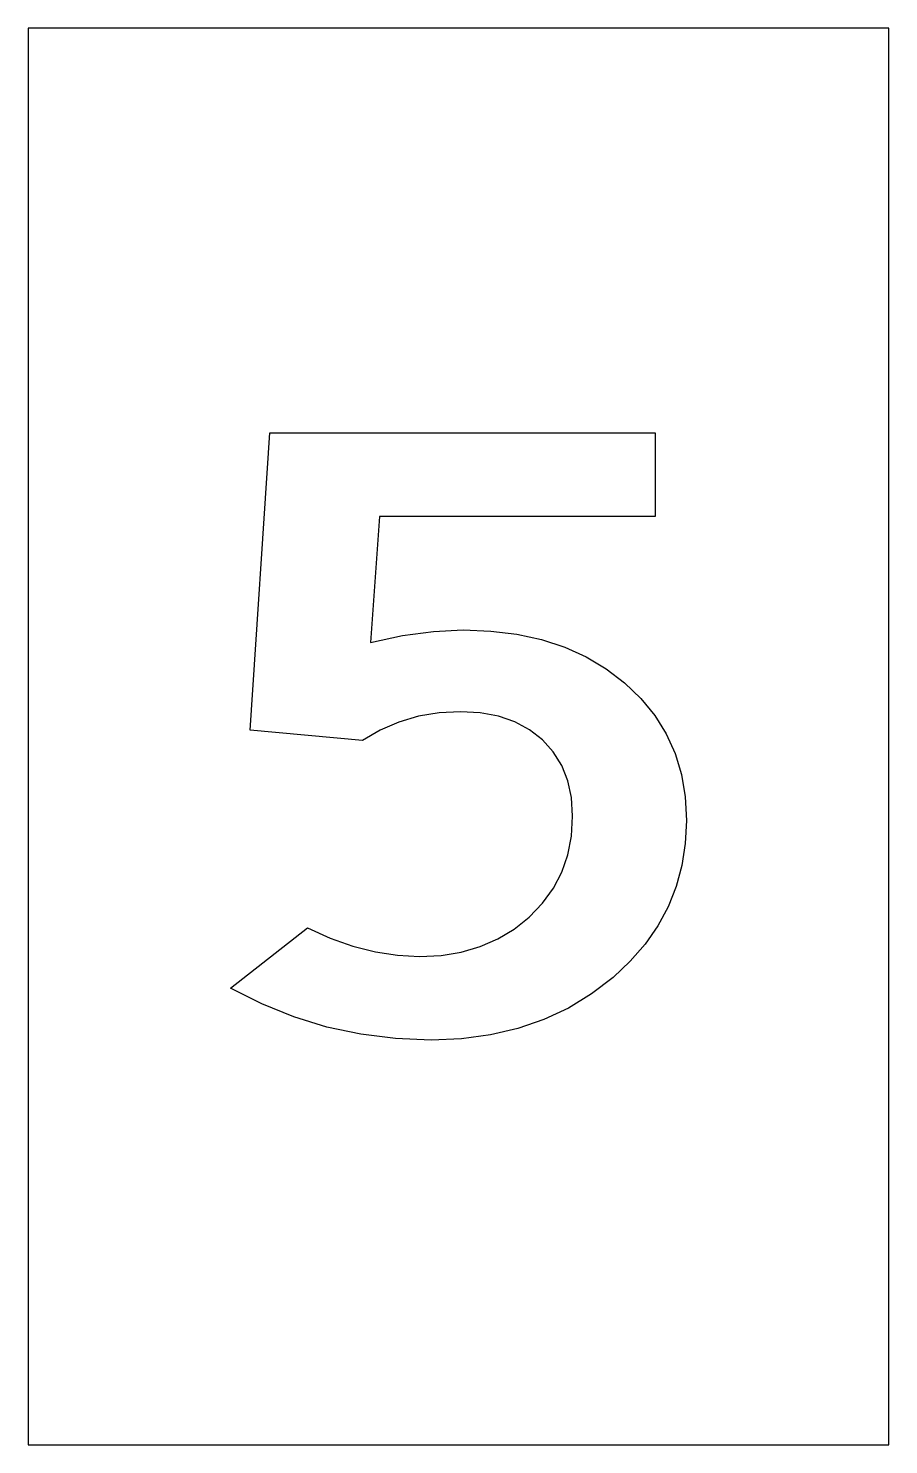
# Model space of a CAD drawing. Header units: inches. Extents: x 0 to 4.25, y 0 to 7.
import ezdxf

# ---------------------------------------------------------------- set-up
doc = ezdxf.new("R2010")
doc.units = ezdxf.units.IN
doc.header["$MEASUREMENT"] = 0
doc.layers.add('CUT', color=1, linetype='Continuous')

msp = doc.modelspace()

# ---------------------------------------------------------------- linework, layer by layer
at = {"layer": 'CUT'}
for points in [[(0, 0), (4.2532, 0), (4.2532, 7), (0, 7)], [(3.2476, 2.9715), (3.2306, 2.8623), (3.2023, 2.758), (3.1627, 2.6586), (3.1118, 2.564), (3.0496, 2.4744), (2.976, 2.3896), (2.8912, 2.3097), (2.7841, 2.2276), (2.6699, 2.158), (2.5485, 2.1011), (2.4199, 2.0569), (2.2842, 2.0253), (2.1412, 2.0063), (1.9911, 2), (1.8152, 2.0071), (1.6437, 2.0285), (1.4763, 2.0642), (1.3133, 2.1141), (1.1545, 2.1782), (1, 2.2566), (1.3803, 2.5546), (1.493, 2.5036), (1.6049, 2.464), (1.7157, 2.4356), (1.8256, 2.4186), (1.9345, 2.413), (2.0405, 2.4184), (2.1403, 2.4346), (2.2338, 2.4617), (2.321, 2.4995), (2.4019, 2.5482), (2.4765, 2.6077), (2.542, 2.6756), (2.5956, 2.7496), (2.6373, 2.8296), (2.6671, 2.9158), (2.685, 3.0079), (2.6909, 3.1062), (2.685, 3.1978), (2.667, 3.2813), (2.6371, 3.3568), (2.5951, 3.4243), (2.5413, 3.4838), (2.4772, 3.5337), (2.4047, 3.5725), (2.3238, 3.6002), (2.2345, 3.6169), (2.1367, 3.6224), (2.0306, 3.6168), (1.929, 3.5998), (1.8319, 3.5714), (1.7393, 3.5318), (1.6513, 3.4808), (1.0971, 3.531), (1.1942, 5), (3.0995, 5), (3.0995, 4.587), (1.7362, 4.587), (1.6917, 3.9646), (1.8504, 3.999), (2.0028, 4.0197), (2.1489, 4.0265), (2.286, 4.0212), (2.4155, 4.0052), (2.5373, 3.9786), (2.6515, 3.9413), (2.7579, 3.8934), (2.8567, 3.8347), (2.9478, 3.7655), (3.0288, 3.6877), (3.0974, 3.6034), (3.1535, 3.5127), (3.1971, 3.4156), (3.2283, 3.312), (3.247, 3.202), (3.2532, 3.0855)]]:
    msp.add_lwpolyline(points, close=True, dxfattribs=at)

doc.saveas('drawing.dxf')
